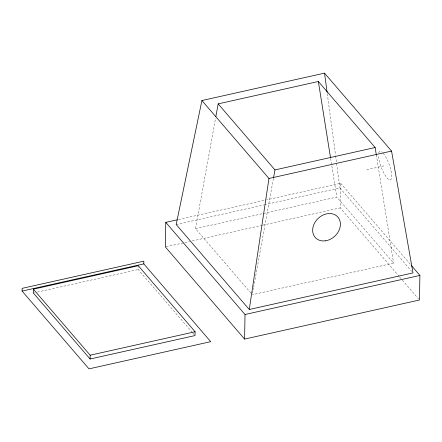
<?xml version="1.0" encoding="UTF-8"?>
<svg xmlns="http://www.w3.org/2000/svg" width="442" height="442" viewBox="0 0 442 442"><rect width="100%" height="100%" fill="white"/><g stroke="black" fill="none" stroke-linecap="round" stroke-linejoin="round"><path stroke-width="0.33" stroke-dasharray="2.21 1.66" d="M192.336 332.45L138.224 269.537L138.28 266.355M399.209 276.449L340.224 207.873L340.649 183.292L266.664 199.823M250.962 293.14L195.502 228.663L215.574 118.119M252.548 293.344L253.537 287.919M253.658 287.245L273.36 178.734M366.622 169.75L385.126 165.612M178.557 219.508L265.99 199.972M176.192 224.53L263.786 204.961M264.46 204.806L339.92 187.944L411.651 271.344M195.502 228.663L262.791 213.624M263.465 213.475L336.81 197.088L393.612 263.128L252.305 294.703M166.021 246.796L184.181 242.735M184.85 242.586L189.563 241.536M192.248 240.934L262.2 225.304M262.874 225.155L340.224 207.873M33.299 292.98L34.647 292.681M37.338 292.079L138.224 269.537M340.649 183.292L410.447 264.438M399.656 276.974L401.911 279.593M402.358 280.118L418.568 298.963M192.784 332.97L194.126 334.528M376.346 155.009L393.612 263.128M330.622 158.33L336.81 197.088M327.279 93.638L335.522 155.142M335.616 155.827L339.92 187.944M383.203 153.241A15.243 4.182 69.7 0 1 391.562 173.977A15.243 4.182 69.7 0 1 385.932 176.524A15.243 4.182 69.7 0 1 378.551 155.346M378.717 153.092A15.243 4.182 69.7 0 1 382.396 152.396"/><path stroke-width="0.66" d="M22.1 291.079L22.15 288.35L143.854 261.156L143.805 263.885L210.707 341.672L89.002 368.866L22.1 291.079L143.805 263.885M33.365 289.167L33.299 292.98L90.096 359.014L195.021 335.572L195.088 331.754L138.291 265.719L33.365 289.167L90.162 355.202L90.096 359.014M177.209 219.812L165.778 222.365L165.347 246.945L244.597 339.086L419.469 300.007L419.9 275.427L411.347 265.482M244.597 339.086L245.023 314.505L165.778 222.365M249.266 309.494L268.951 178.474L201.911 100.533L324.527 73.134L391.562 151.076L412.999 272.907L249.266 309.494L176.192 224.53L201.911 100.533M215.818 116.76L218.16 103.876L318.351 81.488L375.147 147.529L376.346 155.009M273.482 178.054L274.963 169.916L218.16 103.876M274.963 169.916L375.147 147.529M268.951 178.474L391.562 151.076M245.023 314.505L419.9 275.427M90.162 355.202L195.088 331.754M318.351 81.488L330.511 157.65M324.527 73.134L327.091 92.267M325.224 240.851A15.243 12.188 -43.4 0 0 339.152 218.939A15.243 12.188 -43.4 0 0 315.218 221.945A15.243 12.188 -43.4 0 0 325.224 240.851"/></g></svg>
